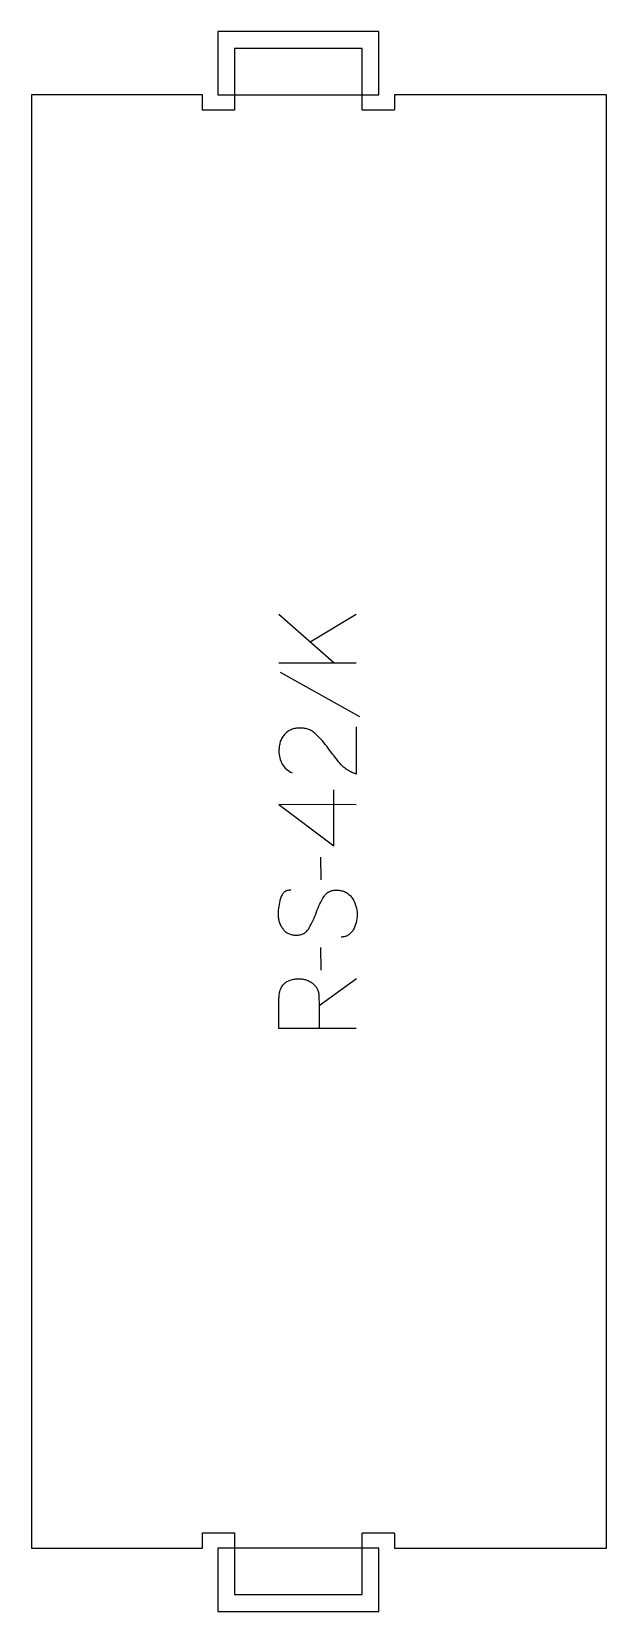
# Model space of a CAD drawing. Extents: x 0 to 223, y -6 to 606.
import ezdxf

# ---------------------------------------------------------------- set-up
doc = ezdxf.new("R2010")
doc.units = 0
for name, color, linetype in [('1_ANYTOOL_1MMDEEP_LABELS_S', 2, 'CONTINUOUS'), ('4_ANYTOOL_CUTTHROUGH_OUTSI', 5, 'CONTINUOUS'), ('5_ANYTOOL_HALF_MILL_9MM_IN', 3, 'CONTINUOUS')]:
    doc.layers.add(name, color=color, linetype=linetype)

msp = doc.modelspace()

# ---------------------------------------------------------------- linework, layer by layer
at = {"layer": '1_ANYTOOL_1MMDEEP_LABELS_S'}
for p, q in [((117.383531, 361.099792), (95.997817, 380.042649)), ((125.997817, 380.042649), (108.169246, 369.242649)), ((125.997817, 361.099792), (95.997817, 361.099792)), ((96.469246, 357.671221), (127.240674, 340.485507)), ((117.340674, 290.256935), (117.340674, 312.028364)), ((112.112103, 285.971221), (112.197817, 277.185507)), ((112.112103, 250.914078), (112.197817, 242.128364)), ((111.55496, 228.456935), (126.040674, 238.914078))]:
    msp.add_line(p, q, dxfattribs=at)
for points in [[(125.95496, 336.456935), (125.912103, 318.156935, -0.034491), (124.164771, 318.819713, -0.037732), (122.531746, 319.726578, -0.037744), (121.05711, 320.865872, -0.03482), (119.762103, 322.206935, -0.00859), (117.36352, 325.16616, -0.008791), (115.069246, 328.206935, 0.020588), (112.835803, 331.026224, 0.025206), (110.35496, 333.628364, 0.046908), (109.053718, 334.648959, 0.051091), (107.57996, 335.396221, 0.050722), (105.931785, 335.844954, 0.041139), (104.226389, 335.985507, 0.039396), (102.418803, 335.842862, 0.058519), (100.67996, 335.353364, 0.060358), (99.272844, 334.562806, 0.061397), (98.097817, 333.456935, 0.048006), (97.175858, 332.100978, 0.045901), (96.522817, 330.596221, 0.045216), (96.120258, 328.85616, 0.034258), (95.997817, 327.071221, 0.055622), (96.291804, 324.43665, 0.079896), (97.272817, 321.992649, 0.080617), (98.938517, 320.023262, 0.060287), (101.097817, 318.585507)], [(100.583531, 273.156935, 0.071867), (99.246925, 272.963822, 0.100684), (98.065674, 272.337292, 0.047558), (97.589224, 271.862739, 0.038563), (97.200496, 271.312739, 0.037928), (96.853028, 270.615551, 0.026634), (96.597817, 269.878364, 0.028461), (95.911834, 266.85503, 0.041577), (95.65496, 263.771221, 0.036938), (95.7661, 262.268861, 0.041531), (96.110317, 260.803364, 0.041583), (96.687526, 259.425987, 0.038125), (97.476389, 258.156935, 0.057611), (98.468293, 257.086782, 0.065808), (99.688889, 256.292649, 0.06469), (101.148443, 255.815153, 0.046778), (102.683531, 255.671221, 0.052235), (104.233374, 255.833577, 0.075448), (105.683531, 256.378364, 0.076671), (106.856584, 257.294456, 0.061023), (107.740674, 258.499792, 0.021951), (109.26802, 261.528646, 0.018213), (110.547817, 264.671221, -0.02405), (111.853279, 267.772705, -0.02981), (113.483531, 270.714078, -0.068439), (114.449462, 271.85538, -0.079282), (115.701389, 272.664078, -0.076308), (117.280071, 273.089078, -0.047772), (118.926389, 273.114078, -0.046243), (120.607348, 272.820843, -0.06359), (122.178174, 272.171221, -0.064671), (123.462363, 271.198397, -0.057073), (124.476389, 269.942649, -0.067522), (125.839299, 266.974341, -0.070793), (126.340674, 263.749792, -0.064027), (125.978159, 260.610777, -0.070447), (124.797817, 257.685507, -0.054374), (123.948184, 256.527089, -0.074742), (122.837103, 255.628364, -0.075199), (121.530725, 255.105356, -0.057737), (120.126389, 254.942649)], [(125.997817, 219.456935), (95.997817, 219.456935), (95.997817, 230.814078, -0.030274), (96.104833, 232.579891, -0.049), (96.487996, 234.301578, -0.050774), (97.080452, 235.634101, -0.06445), (97.958531, 236.792649, -0.0646), (99.094562, 237.682561, -0.052254), (100.409424, 238.287292, -0.050381), (102.101973, 238.676428, -0.031337), (103.840674, 238.785507, -0.040022), (105.214731, 238.675346, -0.042626), (106.551389, 238.340864, -0.04247), (107.841108, 237.772179, -0.036572), (109.026389, 237.006935, -0.051097), (110.040344, 236.065157, -0.061981), (110.815674, 234.923007, -0.061813), (111.292174, 233.614004, -0.049309), (111.469246, 232.228364, -0.003273), (111.506937, 231.360713, -0.003121), (111.533531, 230.492649, -0.003882), (111.550451, 229.474868, -0.002215), (111.55496, 228.456935), (111.55496, 219.499792)]]:
    msp.add_lwpolyline(points, format="xyb", dxfattribs=at)
msp.add_lwpolyline([(125.997817, 306.242649), (95.95496, 306.285507), (117.340674, 290.256935)], dxfattribs=at)
at = {"layer": '4_ANYTOOL_CUTTHROUGH_OUTSI'}
msp.add_lwpolyline([(0, 17.999999), (66.29141, 17.999844), (66.29141, 23.75, -0.414214), (66.54141, 24), (78.54141, 24, -0.414214), (78.79141, 23.75), (78.79141, 0), (128.290937, 0), (128.290937, 23.749542, -0.414214), (128.540937, 23.999542), (140.540937, 23.999542, -0.414214), (140.790937, 23.749542), (140.790935, 17.999895), (223.081765, 17.999869), (223.081765, 581.499907), (140.790935, 581.499802), (140.790937, 575.750314, -0.414214), (140.540937, 575.500314), (128.540937, 575.500314, -0.414214), (128.290937, 575.750314), (128.290937, 599.499856), (78.79141, 599.499856), (78.79141, 575.749856, -0.414214), (78.54141, 575.499856), (66.54141, 575.499856, -0.414214), (66.29141, 575.749856), (66.29141, 581.500013), (0.000631, 581.500091)], format="xyb", close=True, dxfattribs=at)
at = {"layer": '5_ANYTOOL_HALF_MILL_9MM_IN'}
for points in [[(78.29141, 581.499856), (128.790937, 581.499856), (134.790937, 581.499856), (134.790937, 605.999856), (128.530937, 605.999856), (72.29141, 605.999856), (72.29141, 599.739856), (72.29141, 581.499856)], [(128.790937, 18), (78.29141, 18), (72.29141, 18), (72.29141, -0.24), (72.29141, -6.5), (134.790937, -6.5), (134.790937, -0.24), (134.790937, 18)]]:
    msp.add_lwpolyline(points, close=True, dxfattribs=at)

doc.saveas('drawing.dxf')
